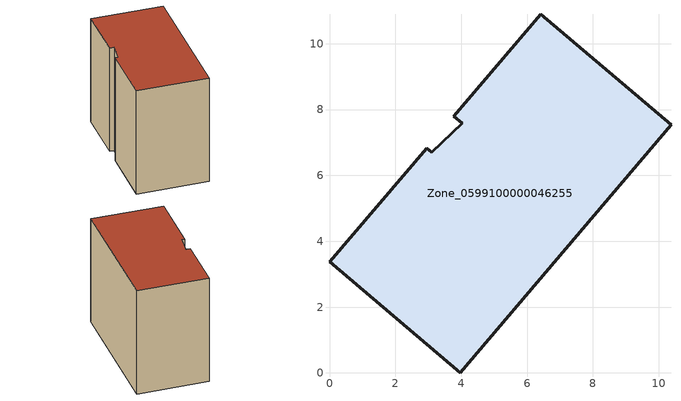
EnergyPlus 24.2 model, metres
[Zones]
Zone_0599100000046255
 floor ground (C_G): 3.11,6.7 4.03,7.58 3.77,7.8 6.41,10.9 10.37,7.54 3.97,0 0,3.37 2.95,6.83 z0
 wall outside (C_F): 10.37,7.54 6.41,10.9 3.77,7.8 4.03,7.58 3.11,6.7 2.95,6.83 0,3.37 3.97,0 10.37,7.54 z0:8.2
 roof outside (C_R): 3.11,6.7 2.95,6.83 0,3.37 3.97,0 10.37,7.54 6.41,10.9 3.77,7.8 4.03,7.58 z8.2
[BUILDING]
Pand.0599100000046255: North Axis=0; Terrain=City; Loads Convergence Tolerance Value=0.04; Temperature Convergence Tolerance Value=0.4; Solar Distribution=FullExterior; Maximum Number of Warmup Days=25; Minimum Number of Warmup Days=1
[Site:Location]
Rotterdam.The.Hague.AP_ZH_NLD Design_Conditions: Latitude=51.96; Longitude=4.45; Time Zone=1; Elevation=-4.5
[SITE:GROUNDTEMPERATURE:BUILDINGSURFACE]
18, 18, 18, 18, 18, 18, 18, 18, 18, 18, 18, 18
[MATERIAL] Thermal Absorptance=0.9; Solar Absorptance=0.7; Visible Absorptance=0.7
Name | Roughness | Thickness | Conductivity | Density | Specific Heat
G.TI.1992-2005 | MediumSmooth | 0.15 | 0.06 | 540 | 1210
F.TI.1992-2005 | Rough | 0.3 | 0.12 | 1920 | 840
R.TI.1992-2005 | MediumRough | 0.2 | 0.08 | 1500 | 1000
[CONSTRUCTION]
C_G: G.TI.1992-2005
C_F: F.TI.1992-2005
C_R: R.TI.1992-2005
[ZONE]
Zone_0599100000046255: Type=1; Multiplier=1; Ceiling Height=Autocalculate; Volume=Autocalculate; Floor Area=autocalculate; Part of Total Floor Area=Yes
[ZONEINFILTRATION:DESIGNFLOWRATE]
Infil_Zone_0599100000046255: Zone or ZoneList or Space or SpaceList=Zone_0599100000046255; Schedule=AlwaysOn; Design Flow Rate Calculation Method=Flow/Area; Flow Rate per Floor Area=0.0015; Constant Term Coefficient=1; Temperature Term Coefficient=0; Velocity Term Coefficient=0; Velocity Squared Term Coefficient=0
[HVACTEMPLATE:ZONE:IDEALLOADSAIRSYSTEM]
Zone_0599100000046255: Maximum Heating Supply Air Temperature=50; Minimum Cooling Supply Air Temperature=13; Maximum Heating Supply Air Humidity Ratio=0.0156; Minimum Cooling Supply Air Humidity Ratio=0.0077; Heating Limit=NoLimit; Cooling Limit=NoLimit; Dehumidification Control Type=ConstantSensibleHeatRatio; Cooling Sensible Heat Ratio=0.7; Dehumidification Setpoint=60; Humidification Control Type=None; Humidification Setpoint=30; Outdoor Air Method=None; Outdoor Air Flow Rate per Person=0.00944; Outdoor Air Flow Rate per Zone Floor Area=0; Outdoor Air Flow Rate per Zone=0; Demand Controlled Ventilation Type=None; Outdoor Air Economizer Type=NoEconomizer; Heat Recovery Type=None; Sensible Heat Recovery Effectiveness=0.7; Latent Heat Recovery Effectiveness=0.65
[ZONECONTROL:THERMOSTAT]
ThermostatControl_Zone_0599100000046255: Zone or ZoneList=Zone_0599100000046255; Control Type Schedule=DualSetpointControlType; Control 1=Thermostat_Zone_0599100000046255; Temperature Difference Between Cutout And Setpoint=0
[THERMOSTATSETPOINT:DUALSETPOINT]
Thermostat_Zone_0599100000046255: Heating Setpoint Temperature Schedule=HeatingSetpoint_Zone_0599100000046255; Cooling Setpoint Temperature Schedule=CoolingSetpoint_Zone_0599100000046255
[SCHEDULE:COMPACT]
HeatingSetpoint_Zone_0599100000046255: Through: 12/31, For: AllDays, Until: 24:00, 21
CoolingSetpoint_Zone_0599100000046255: Through: 12/31, For: AllDays, Until: 24:00, 24
DualSetpointControlType: Through: 12/31, For: AllDays, Until: 24:00, 4
AlwaysOn: Through: 12/31, For: AllDays, Until: 24:00, 1
